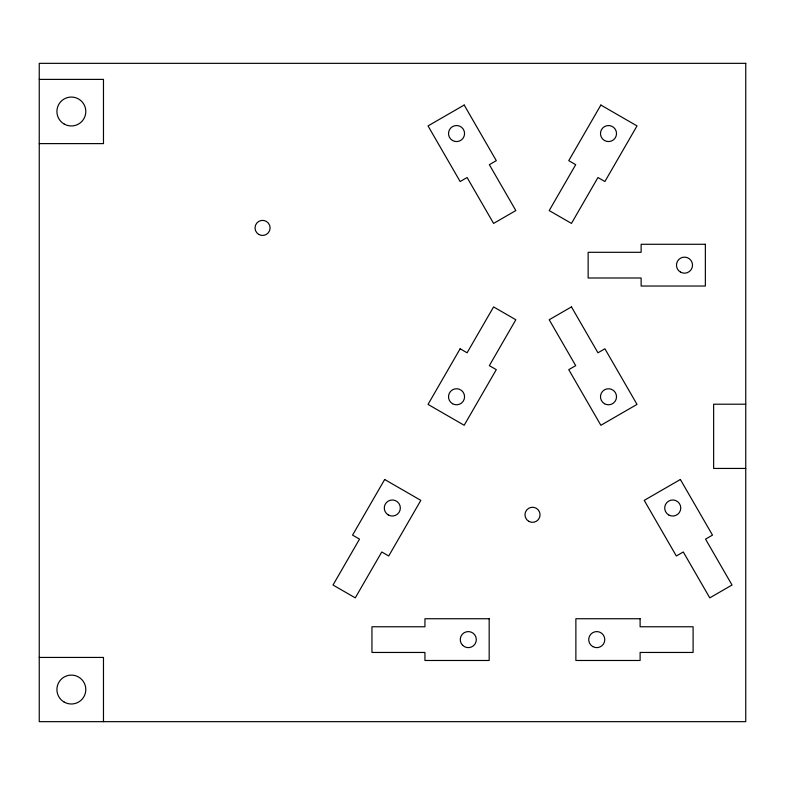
<?xml version="1.0" encoding="UTF-8"?>
<svg xmlns="http://www.w3.org/2000/svg" width="785" height="785" viewBox="0 0 785 785"><rect width="100%" height="100%" fill="white"/><g stroke="black" fill="none" stroke-linecap="round" stroke-linejoin="round"><path stroke-width="1.18" d="M39.25 79.393L103.473 79.393L103.473 143.616L39.25 143.616M745.75 404.216L713.634 404.216L713.634 468.439L745.75 468.439M39.25 657.438L103.473 657.438L103.473 721.66M384.67 479.488L352.563 535.115L359.51 539.128L333.017 585.021L355.271 597.866L381.765 551.973L388.712 555.986L420.829 500.369L384.67 479.488M460.138 348.775L428.031 404.403L464.18 425.274L496.297 369.656L489.34 365.643L515.833 319.75L493.588 306.906L467.095 352.789L460.138 348.775M600.868 105.043L568.752 160.66L575.699 164.673L549.206 210.566L571.46 223.411L597.954 177.518L604.901 181.531L637.018 125.914L600.868 105.043M464.18 105.043L428.031 125.914L460.138 181.531L467.095 177.518L493.588 223.411L515.833 210.566L489.34 164.673L496.297 160.66L464.18 105.043M571.46 306.906L549.206 319.75L575.699 365.643L568.752 369.656L600.868 425.274L637.018 404.403L604.901 348.775L597.954 352.789L571.46 306.906M680.369 479.488L644.22 500.369L676.336 555.986L683.284 551.973L709.777 597.866L732.032 585.021L705.538 539.128L712.486 535.115L680.369 479.488M745.75 63.34L39.25 63.34L39.25 721.66L745.75 721.66L745.75 63.34M705.362 244.282L641.129 244.282L641.129 252.309L588.142 252.309L588.142 277.998L641.129 277.998L641.129 286.034L705.362 286.034L705.362 244.282M489.173 618.737L424.94 618.737L424.94 626.764L371.953 626.764L371.953 652.453L424.94 652.453L424.94 660.479L489.173 660.479L489.173 618.737M640.109 618.737L575.876 618.737L575.876 660.479L640.109 660.479L640.109 652.453L693.096 652.453L693.096 626.764L640.109 626.764L640.109 618.737M64.135 124.02A14.454 14.454 0 0 0 85.81 111.509A14.454 14.454 0 0 0 64.135 98.988A14.454 14.454 0 0 0 64.135 124.02M64.135 702.065A14.454 14.454 0 0 0 85.81 689.554A14.454 14.454 0 0 0 64.135 677.033A14.454 14.454 0 0 0 64.135 702.065M462.62 645.29A8.027 8.027 0 0 0 476.053 641.688A8.027 8.027 0 0 0 466.221 631.856A8.027 8.027 0 0 0 462.62 645.29M592.734 646.565A8.027 8.027 0 0 0 604.784 639.608A8.027 8.027 0 0 0 592.734 632.661A8.027 8.027 0 0 0 592.734 646.565M388.3 514.96A8.027 8.027 0 0 0 400.34 508.003A8.027 8.027 0 0 0 388.3 501.056A8.027 8.027 0 0 0 388.3 514.96M668.722 514.96A8.027 8.027 0 0 0 680.762 508.003A8.027 8.027 0 0 0 668.722 501.056A8.027 8.027 0 0 0 668.722 514.96M452.523 403.716A8.027 8.027 0 0 0 464.573 396.759A8.027 8.027 0 0 0 452.523 389.811A8.027 8.027 0 0 0 452.523 403.716M604.489 403.716A8.027 8.027 0 0 0 616.529 396.759A8.027 8.027 0 0 0 604.489 389.811A8.027 8.027 0 0 0 604.489 403.716M680.477 272.11A8.027 8.027 0 0 0 692.517 265.153A8.027 8.027 0 0 0 680.477 258.206A8.027 8.027 0 0 0 680.477 272.11M604.489 140.505A8.027 8.027 0 0 0 616.529 133.548A8.027 8.027 0 0 0 604.489 126.601A8.027 8.027 0 0 0 604.489 140.505M452.523 140.505A8.027 8.027 0 0 0 464.573 133.548A8.027 8.027 0 0 0 452.523 126.601A8.027 8.027 0 0 0 452.523 140.505M528.747 521.328A7.546 7.546 0 0 0 540.07 514.793A7.546 7.546 0 0 0 528.747 508.258A7.546 7.546 0 0 0 528.747 521.328M258.795 234.45A7.546 7.546 0 0 0 270.109 227.915A7.546 7.546 0 0 0 258.795 221.38A7.546 7.546 0 0 0 258.795 234.45"/></g></svg>
